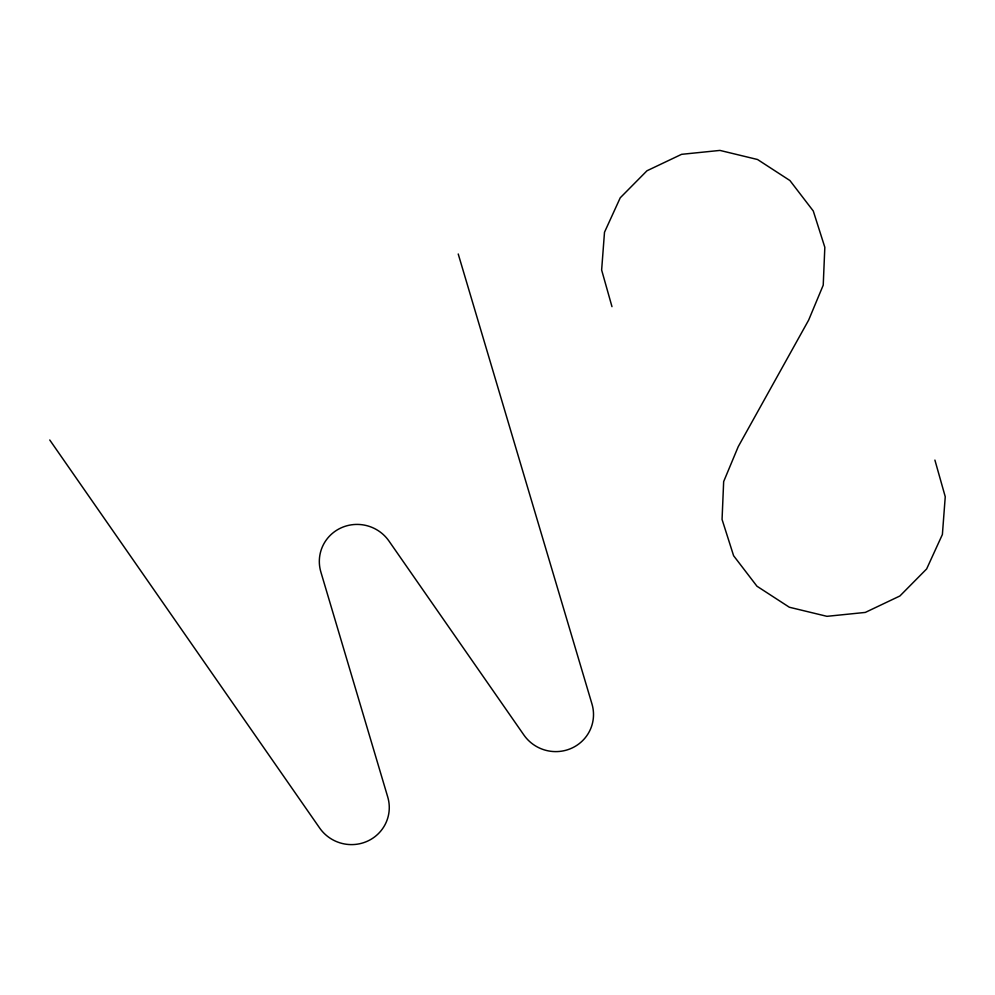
<?xml version="1.0" encoding="UTF-8"?>
<svg xmlns="http://www.w3.org/2000/svg" width="995" height="995" viewBox="0 0 995 995"><rect width="100%" height="100%" fill="white"/><g stroke="black" fill="none" stroke-linecap="round" stroke-linejoin="round"><path stroke-width="1.49" d="M49.75 439.989L319.656 828.027A38.233 37.412 16.2 0 0 367.491 841.161A38.233 37.412 16.2 0 0 387.739 797.02L320.863 572.001A38.233 37.412 16.2 0 1 341.111 527.86A38.233 37.412 16.2 0 1 388.945 541.006L523.892 735.019A38.233 37.412 16.2 0 0 571.727 748.165A38.233 37.412 16.2 0 0 591.975 704.012L458.222 253.986M934.902 460.076L945.25 496.729L942.389 534.502L926.643 568.941L899.903 595.98L865.302 612.422L826.944 616.328L789.346 607.236L756.959 586.217L733.613 555.745L722.059 519.44L723.663 481.58L738.24 446.643L808.649 320.104L823.226 285.155L824.83 247.295L813.276 210.99L789.918 180.53L757.543 159.511L719.945 150.419L681.587 154.325L646.986 170.767L620.233 197.806L604.5 232.245L601.639 270.018L611.975 306.659"/></g></svg>
